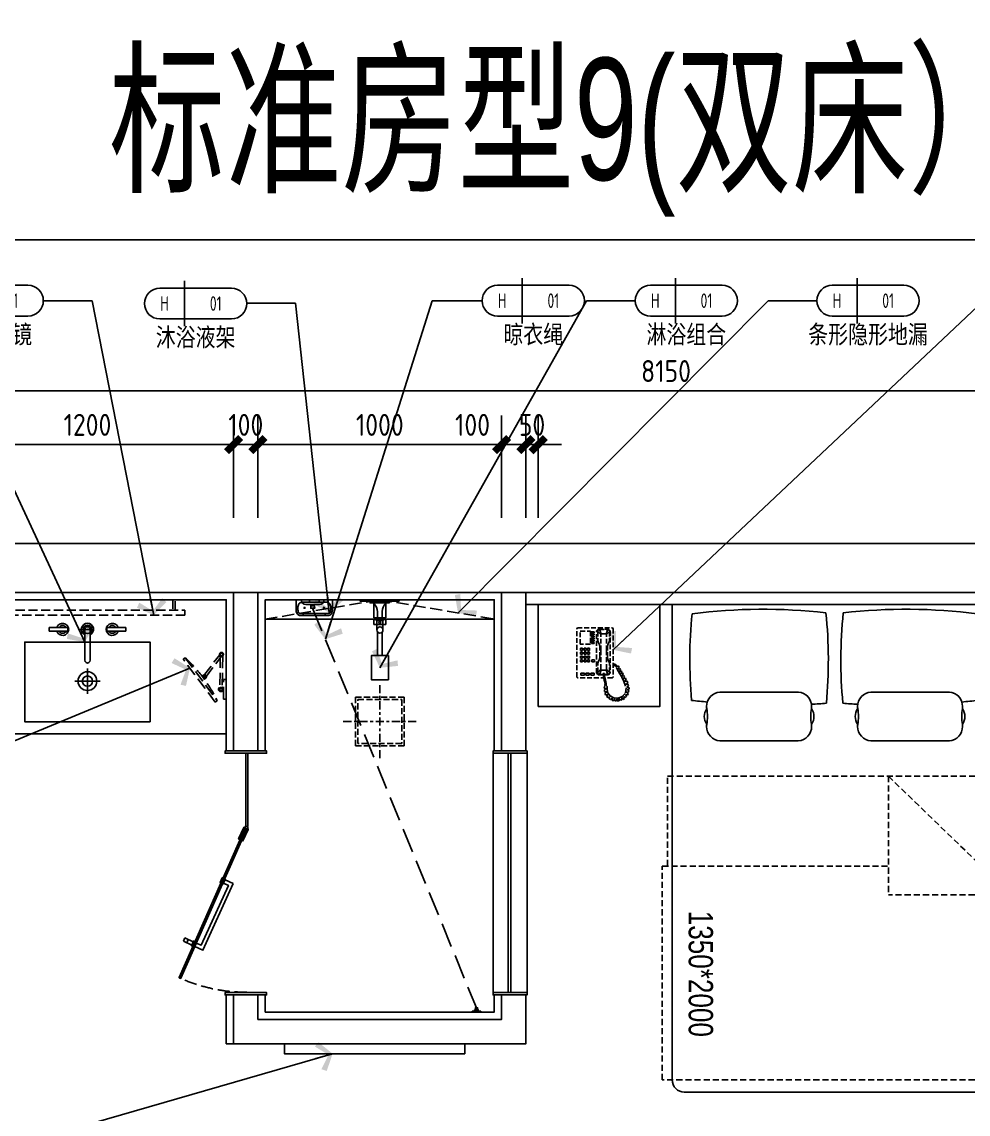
# Model space of a CAD drawing. Extents: x 220391 to 385981, y 332279 to 483868.
# Drawn here: x 259484 to 263369, y 448288 to 452768 of the extents above; entities that cross this region are included whole.
import ezdxf
from ezdxf.enums import TextEntityAlignment as Align

# ---------------------------------------------------------------- set-up
doc = ezdxf.new("R2010")
doc.units = 0
doc.header["$MEASUREMENT"] = 0
for name, pattern in [('DASH', [0.35, 0.25, -0.1]), ('DOM-虚线', [0.35, 0.25, -0.1]), ('HIDDEN', [0.375, 0.25, -0.125, 0, 0]), ('家具平面底图$0$DOM-虚线', [0.35, 0.25, -0.1]), ('家具平面底图$0$DOM-门开启线', [0.666666, 0.333333, -0.111111, 0.111111, -0.111111])]:
    doc.linetypes.add(name, pattern=pattern)
for name, color, linetype in [('0-索引文字', 50, 'Continuous'), ('F-固定家具(0.25)-DOM', 2, 'Continuous'), ('F-洁具-DOM', 1, 'Continuous'), ('F-活动家私(0.25)-DOM', 51, 'Continuous'), ('SH-文字', 50, 'Continuous')]:
    doc.layers.add(name, color=color, linetype=linetype)
doc.styles.add('DOM-romans.shx', font='dim.shx')
doc.styles.add('MtXpl_', font='')
doc.styles.add('st', font='', dxfattribs={"width": 0.7})
doc.styles.add('家具平面底图$0$st', font='')
doc.styles.get('MtXpl_').set_extended_font_data('YouYuan')
doc.styles.get('st').set_extended_font_data('SimSun')
doc.styles.get('家具平面底图$0$st').set_extended_font_data('YouYuan')
doc.dimstyles.new('DOM_DIM_1 80', dxfattribs={"dimscale": 60, "dimtxt": 1.5, "dimasz": 0.8, "dimexe": 2, "dimexo": 1.5, "dimgap": 0.6, "dimtad": 1, "dimdec": 0, "dimrnd": 5, "dimzin": 12, "dimdsep": 46, "dimtxsty": 'DOM-romans.shx', "dimblk": 'DOM_Dimension_Tick', "dimcen": 0.125, "dimclrd": 44, "dimclre": 44, "dimclrt": 50, "dimadec": 0, "dimazin": 0, "dimtfac": 1, "dimtdec": 0, "dimtix": 1, "dimtmove": 2, "dimatfit": 3, "dimldrblk": 'DOM_Leader_Arrow', "dimfxl": 0, "dimtvp": 1, "dimtolj": 1, "dimtzin": 0, "dimarcsym": 0})

# ---------------------------------------------------------------- blocks, each defined once
blk = doc.blocks.new('ehrhhh')
at = {"color": 0}
blk.add_lwpolyline([(292356.6, 474869.8), (315961.1, 474869.8), (315961.1, 466871.5), (292356.6, 466871.5)], close=True, dxfattribs=at)
blk = doc.blocks.new('dfsgag')
at = {"layer": 'F-洁具-DOM', "color": 8, "linetype": 'DOM-虚线', "ltscale": 150}
blk.add_line((-350, 0), (350, 0), dxfattribs=at)
for points in [[(-360, 0), (-350, 0), (-350, -43.5), (-360, -43.5)], [(360, 0), (350, 0), (350, -43.5), (360, -43.5)], [(-400, -43.5), (-400, -63.5), (400, -63.5), (400, -43.5)]]:
    blk.add_lwpolyline(points, close=True, dxfattribs=at)
blk = doc.blocks.new('ehrhr')
for p, q in [((-50032, 435.5), (-50017, 435.5)), ((-50032, 435.5), (-50032, 358.5)), ((-50017, 435.5), (-50017, 358.5)), ((-50032, 358.5), (-50017, 358.5)), ((-50024.5, 289.5), (-49897.5, 289.5)), ((-50024.5, 267.5), (-49897.5, 267.5)), ((-50032, 198.5), (-50017, 198.5)), ((-50032, 198.5), (-50032, 121.5)), ((-50017, 198.5), (-50017, 121.5)), ((-50032, 121.5), (-50017, 121.5))]:
    blk.add_line(p, q)
at = {"color": 8}
blk.add_line((-50024.5, 249), (-50024.5, 303.7), dxfattribs=at)
blk.add_circle((-50024.5, 278.5), 17.5)
for centre, start, end in [((-50024.5, 380.5), 107.4898, 72.5102), ((-50024.5, 278.5), 26.2371, 333.7629), ((-50024.5, 176.5), 287.4649, 252.5351)]:
    blk.add_arc(centre, 25, start, end, dxfattribs=at)
for centre, radius, start, end in [((-50024.5, 380.5), 16, 118.0716, 241.9284), ((-50024.5, 380.5), 16, 298.0716, 61.9284), ((-50024.5, 278.5), 11, 90, 270), ((-49897.5, 278.5), 11, 270, 90), ((-50024.5, 176.5), 16, 118.0268, 241.9732), ((-50024.5, 176.5), 16, 298.0268, 61.9732)]:
    blk.add_arc(centre, radius, start, end)
blk = doc.blocks.new('A$C63b4bbc5')
at = {"color": 1}
for p, q in [((-8, 682), (-8, 981.5)), ((-8, 981.5), (0, 981.5)), ((0, 682), (0, 981.5)), ((-8, 682), (-7, 681)), ((-1, 681), (-7, 681)), ((0, 682), (-1, 681))]:
    blk.add_line(p, q, dxfattribs=at)
at = {"color": 8}
for p, q in [((216, 208.6), (249.7, 224)), ((255.9, 210.3), (222.2, 195)), ((236, 217.8), (242.3, 204.1)), ((249.7, 224), (255.9, 210.3))]:
    blk.add_line(p, q, dxfattribs=at)
for points in [[(16.4, 623.8), (-6.4, 673.9), (-8.3, 673.1), (-9.7, 669.1), (11.8, 621.8)], [(-4.4, 669.3), (-8.5, 678.4), (0.6, 682.6), (4.7, 673.5)], [(25.5, 628), (2.7, 678), (4.5, 678.9), (8.5, 677.4), (30, 630.1)]]:
    blk.add_lwpolyline(points, close=True, dxfattribs=at)
at = {"color": 1}
blk.add_lwpolyline([(-2.5, 670.2), (-3, 668.8), (266.6, 58.7), (267.9, 58.2), (273.3, 60.7), (273.8, 62), (4.2, 672.2), (2.9, 672.6)], close=True, dxfattribs=at)
at = {"color": 8}
for points in [[(51.4, 446.8), (85.1, 462.1)], [(203.3, 202.8), (183.3, 193.7), (71.3, 439.4), (91.3, 448.5)], [(94, 449.7), (87.8, 463.4), (86.5, 466.1), (83.8, 464.9), (85.1, 462.1)], [(85.1, 462.1), (92.5, 445.8), (95.3, 447), (94, 449.7)], [(101.3, 453.1), (95.1, 466.7), (93.8, 469.4), (96.6, 470.7), (97.8, 467.9)], [(97.8, 467.9), (105.3, 451.6), (102.5, 450.3), (101.3, 453.1)], [(51.4, 446.8), (175.8, 173.8), (209.5, 189.2)], [(212.2, 190.4), (206, 204.1), (204.8, 206.8), (202, 205.5), (203.3, 202.8)], [(203.3, 202.8), (210.7, 186.4), (213.5, 187.7), (212.2, 190.4)], [(219.5, 193.7), (213.3, 207.4), (212, 210.1), (214.8, 211.4), (216, 208.6)], [(216, 208.6), (223.5, 192.2), (220.8, 191), (219.5, 193.7)]]:
    blk.add_lwpolyline(points, dxfattribs=at)
at = {"color": 8, "linetype": 'DASH', "ltscale": 200}
blk.add_arc((-4.7, 678.5), 677.5, 270.062, 293.979, dxfattribs=at)
blk = doc.blocks.new('家具平面底图$0$A$C3001446E')
at = {"color": 8, "linetype": '家具平面底图$0$DOM-门开启线', "ltscale": 100}
for p, q in [((-500, 150), (-500, -150)), ((-350, 0), (-650, 0))]:
    blk.add_line(p, q, dxfattribs=at)
at = {"color": 250}
for p, q in [((-131.9, 9.6), (-229.4, 9.6)), ((-85.6, 12.4), (-124.2, 12.4)), ((-85.6, -13.1), (-85.6, 12.4)), ((-85.6, -9.7), (-85.6, 9)), ((-85.6, 9), (-49.5, 9)), ((-131.9, -10.4), (-229.4, -10.4)), ((-85.6, -13.1), (-124.2, -13.1)), ((0, -25), (-5.9, -25))]:
    blk.add_line(p, q, dxfattribs=at)
for p, q in [((-102.2, 25, 0), (-102.2, -25, 0)), ((-77.2, 25, 0), (-102.2, 25, 0)), ((-74.7, 20.8, 0), (-79.9, 20.8, 0)), ((-77.2, 25, 0), (-77.2, 20.8, 0)), ((-13, 25, 0), (-74.7, 25, 0)), ((-77.2, -25, 0), (-102.2, -25, 0)), ((-74.7, -20.8, 0), (-79.9, -20.8, 0)), ((-77.2, -20.8, 0), (-77.2, -25, 0)), ((-13, -25, 0), (-74.7, -25, 0))]:
    blk.add_line(p, q)
at = {"color": 8}
blk.add_line((-74.7, 25, 0), (-74.7, -25, 0), dxfattribs=at)
at = {"linetype": '家具平面底图$0$DOM-虚线', "ltscale": 100}
blk.add_lwpolyline([(-600, -100), (-600, 100), (-400, 100), (-400, -100)], close=True, dxfattribs=at)
at = {"color": 8, "linetype": '家具平面底图$0$DOM-虚线', "ltscale": 100}
blk.add_lwpolyline([(-590, -90), (-590, 90), (-410, 90), (-410, -90)], close=True, dxfattribs=at)
for points in [[(-6.5, -80), (-6.5, 80), (0, 80), (0, -80)], [(-13, -40), (-13, 40), (-6.5, 40), (-6.5, -40)]]:
    blk.add_lwpolyline(points, close=True)
at = {"color": 250}
for points in [[(-229.4, -35.4), (-229.4, 34.6), (-328.7, 34.6), (-328.7, -35.4)], [(0, -25), (-9.8, -25), (-9.8, 25), (0, 25)]]:
    blk.add_lwpolyline(points, close=True, dxfattribs=at)
for points in [[(-9.8, 25), (-14.6, 25, -0.211273), (-49.5, 9, -0.201002)], [(-9.8, -25), (-14.6, -25, 0.210081), (-49.1, -9.7), (-85.6, -9.7)]]:
    blk.add_lwpolyline(points, format="xyb", dxfattribs=at)
blk.add_circle((-124, -0.4), 12.7, dxfattribs=at)
at = {"color": 8}
blk.add_circle((-93.8, 0), 4.17, dxfattribs=at)
blk.add_arc((-43.8, 0, 0), 41.7, 143.1301, 216.8699, dxfattribs=at)
blk = doc.blocks.new('家具平面底图$0$A$C271434D2')
for p, q in [((75, 0), (-75, 0)), ((-75, 0), (-20, 0)), ((-75, 0), (-75, -38.8)), ((75, 0), (20, 0)), ((75, 0), (75, -38.8)), ((-45.1, -65), (-56.6, -65)), ((-45.1, -65), (45.1, -65)), ((45.1, -65), (56.6, -65))]:
    blk.add_line(p, q)
at = {"color": 8}
for p, q in [((-50.1, -10.4), (-22.9, -10.4)), ((-22.9, -10.4), (22.9, -10.4)), ((-20, 0), (-20, -7.5)), ((20, 0), (20, -7.5)), ((50.1, -10.4), (22.9, -10.4)), ((-45.1, -56.7), (-56.7, -56.7)), ((-45.1, -65), (-45.1, -56.7)), ((45.1, -56.7), (-45.1, -56.7)), ((45.1, -65), (45.1, -56.7)), ((45.1, -56.7), (56.7, -56.7))]:
    blk.add_line(p, q, dxfattribs=at)
for centre in [(-40, -33.5), (0, -33.5), (40, -33.5)]:
    blk.add_circle(centre, 2.5, dxfattribs=at)
for centre, radius, start, end in [((-40.3, -39.7), 34.7, 178.5178, 209.9151), ((40.3, -39.7), 34.7, 330.0849, 1.4822), ((-56.2, -48.5), 16.5, 211.2187, 271.3515), ((56.2, -48.5), 16.5, 268.6485, 328.7813)]:
    blk.add_arc(centre, radius, start, end)
for centre, radius, start, end in [((-22.3, -36.6), 45.6, 176.4902, 196.8871), ((-35.7, -34.3), 32.2, 148.4973, 179.159), ((-49.6, -27), 16.6, 91.8932, 144.9415), ((-22.9, -7.5), 2.95, 270, 0), ((22.9, -7.5), 2.95, 180, 270), ((49.6, -27), 16.6, 35.0585, 88.1068), ((35.7, -34.3), 32.2, 0.841, 31.5027), ((22.3, -36.6), 45.6, 343.1129, 3.5098), ((-56.5, -46.7), 9.98, 198.5079, 269.357), ((56.5, -46.7), 9.98, 270.643, 341.4921)]:
    blk.add_arc(centre, radius, start, end, dxfattribs=at)
blk = doc.blocks.new('A$Cf45895e4')
at = {"layer": 'F-洁具-DOM', "xscale": -1}
blk.add_blockref('家具平面底图$0$A$C271434D2', (-200, 0), dxfattribs=at)
blk = doc.blocks.new('A$C0550754B')
at = {"layer": 'F-洁具-DOM'}
for p, q in [((0, 0), (-35, 0)), ((-22.5, 11.7), (-22.5, 14.3)), ((-12.5, 14.3), (-22.5, 14.3)), ((-22.5, 11.7), (-20.8, 11.7)), ((-22.5, 6.3), (-22.5, 9)), ((-22.5, 9), (-20.8, 9)), ((-21, 0), (-21, 0)), ((-12.5, 11.7), (-14.2, 11.7)), ((-12.5, 9), (-14.2, 9)), ((-14, 0), (-14, 0)), ((-12.5, 11.7), (-12.5, 14.3)), ((-12.5, 6.3), (-12.5, 9))]:
    blk.add_line(p, q, dxfattribs=at)
blk.add_lwpolyline([(0, 0), (0, -3), (-35, -3), (-35, 0)], dxfattribs=at)
blk.add_lwpolyline([(-25, 6.3), (-25, 0), (-10, 0), (-10, 6.3)], close=True, dxfattribs=at)
for centre, start, end in [((-20.8, 10.3), 270, 90), ((-14.2, 10.3), 90, 270)]:
    blk.add_arc(centre, 1.33, start, end, dxfattribs=at)
blk = doc.blocks.new('DOM_Dimension_Tick')
at = {"color": 0, "linetype": 'ByBlock'}
for p, q in [((-1.091, 0), (0, 0)), ((0, 0), (1.091, 0))]:
    blk.add_line(p, q, dxfattribs=at)
at = {"color": 0, "linetype": 'Continuous', "const_width": 0.608}
blk.add_lwpolyline([(-0.61, -0.61), (0.61, 0.61)], dxfattribs=at)
blk = doc.blocks.new('*D934')
at = {"color": 44, "lineweight": -2, "transparency": 16777216}
for p, q in [((259153.5, 450734.1), (259153.5, 451154.1)), ((260353.5, 450734.1), (260353.5, 451154.1)), ((259201.5, 451034.1), (260305.5, 451034.1))]:
    blk.add_line(p, q, dxfattribs=at)
at = {"layer": 'Defpoints', "color": 0, "transparency": 16777216}
for p in [(260353.5, 451034.1), (259153.5, 450428), (260353.5, 450428)]:
    blk.add_point(p, dxfattribs=at)
at = {"color": 44, "lineweight": -2, "transparency": 16777216, "xscale": 48, "yscale": 48, "zscale": 48, "rotation": 180}
blk.add_blockref('DOM_Dimension_Tick', (259153.5, 451034.1), dxfattribs=at)
at = {"color": 44, "lineweight": -2, "transparency": 16777216, "xscale": 48, "yscale": 48, "zscale": 48}
blk.add_blockref('DOM_Dimension_Tick', (260353.5, 451034.1), dxfattribs=at)
at = {"color": 50, "transparency": 16777216, "insert": (259753.5, 451115.1), "char_height": 90, "attachment_point": 5, "style": 'DOM-romans.shx'}
blk.add_mtext('\\A1;1200', dxfattribs=at)
blk = doc.blocks.new('DOM_Leader_Arrow')
at = {"color": 0, "linetype": 'ByBlock'}
blk.add_line((0, 0), (-1.5, 0), dxfattribs=at)
for points in [[(-1.288, 1.003), (-0.895, 1.278), (-0.36, 0), (0, 0)], [(-1.288, -1.003), (-0.895, -1.278), (-0.36, 0), (0, 0)]]:
    blk.add_solid(points, dxfattribs=at)
blk = doc.blocks.new('*D935')
at = {"color": 44, "lineweight": -2, "transparency": 16777216}
for p, q in [((260353.5, 450734.1), (260353.5, 451154.1)), ((260453.5, 450734.1), (260453.5, 451154.1)), ((260305.5, 451034.1), (260257.5, 451034.1)), ((260353.5, 451034.1), (260453.5, 451034.1)), ((260501.5, 451034.1), (260549.5, 451034.1))]:
    blk.add_line(p, q, dxfattribs=at)
at = {"layer": 'Defpoints', "color": 0, "transparency": 16777216}
for p in [(260453.5, 451034.1), (260353.5, 450428), (260453.5, 450428)]:
    blk.add_point(p, dxfattribs=at)
at = {"color": 44, "lineweight": -2, "transparency": 16777216, "xscale": 48, "yscale": 48, "zscale": 48}
blk.add_blockref('DOM_Dimension_Tick', (260353.5, 451034.1), dxfattribs=at)
at = {"color": 44, "lineweight": -2, "transparency": 16777216, "xscale": 48, "yscale": 48, "zscale": 48, "rotation": 180}
blk.add_blockref('DOM_Dimension_Tick', (260453.5, 451034.1), dxfattribs=at)
at = {"color": 50, "transparency": 16777216, "insert": (260403.5, 451115.1), "char_height": 90, "attachment_point": 5, "style": 'DOM-romans.shx'}
blk.add_mtext('\\A1;100', dxfattribs=at)
blk = doc.blocks.new('*D936')
at = {"color": 44, "lineweight": -2, "transparency": 16777216}
for p, q in [((260453.5, 450734.1), (260453.5, 451154.1)), ((261453.5, 450734.1), (261453.5, 451154.1)), ((260501.5, 451034.1), (261405.5, 451034.1))]:
    blk.add_line(p, q, dxfattribs=at)
at = {"layer": 'Defpoints', "color": 0, "transparency": 16777216}
for p in [(261453.5, 451034.1), (260453.5, 450428), (261453.5, 450428)]:
    blk.add_point(p, dxfattribs=at)
at = {"color": 44, "lineweight": -2, "transparency": 16777216, "xscale": 48, "yscale": 48, "zscale": 48, "rotation": 180}
blk.add_blockref('DOM_Dimension_Tick', (260453.5, 451034.1), dxfattribs=at)
at = {"color": 44, "lineweight": -2, "transparency": 16777216, "xscale": 48, "yscale": 48, "zscale": 48}
blk.add_blockref('DOM_Dimension_Tick', (261453.5, 451034.1), dxfattribs=at)
at = {"color": 50, "transparency": 16777216, "insert": (260953.5, 451115.1), "char_height": 90, "attachment_point": 5, "style": 'DOM-romans.shx'}
blk.add_mtext('\\A1;1000', dxfattribs=at)
blk = doc.blocks.new('*D937')
at = {"color": 44, "lineweight": -2, "transparency": 16777216}
for p, q in [((261453.5, 450734.1), (261453.5, 451154.1)), ((261553.5, 450734.1), (261553.5, 451154.1)), ((261405.5, 451034.1), (261357.5, 451034.1)), ((261453.5, 451034.1), (261553.5, 451034.1)), ((261601.5, 451034.1), (261649.5, 451034.1))]:
    blk.add_line(p, q, dxfattribs=at)
at = {"layer": 'Defpoints', "color": 0, "transparency": 16777216}
for p in [(261553.5, 451034.1), (261453.5, 450428), (261553.5, 450428)]:
    blk.add_point(p, dxfattribs=at)
at = {"color": 44, "lineweight": -2, "transparency": 16777216, "xscale": 48, "yscale": 48, "zscale": 48}
blk.add_blockref('DOM_Dimension_Tick', (261453.5, 451034.1), dxfattribs=at)
at = {"color": 44, "lineweight": -2, "transparency": 16777216, "xscale": 48, "yscale": 48, "zscale": 48, "rotation": 180}
blk.add_blockref('DOM_Dimension_Tick', (261553.5, 451034.1), dxfattribs=at)
at = {"color": 50, "transparency": 16777216, "insert": (261334.3, 451115.1), "char_height": 90, "attachment_point": 5, "style": 'DOM-romans.shx'}
blk.add_mtext('\\A1;100', dxfattribs=at)
blk = doc.blocks.new('*D938')
at = {"color": 44, "lineweight": -2, "transparency": 16777216}
for p, q in [((261553.5, 450734.1), (261553.5, 451154.1)), ((261603.4, 450734.1), (261603.4, 451154.1)), ((261505.5, 451034.1), (261457.5, 451034.1)), ((261553.5, 451034.1), (261603.4, 451034.1)), ((261651.4, 451034.1), (261699.4, 451034.1))]:
    blk.add_line(p, q, dxfattribs=at)
at = {"layer": 'Defpoints', "color": 0, "transparency": 16777216}
for p in [(261603.4, 451034.1), (261553.5, 450428), (261603.4, 450378)]:
    blk.add_point(p, dxfattribs=at)
at = {"color": 44, "lineweight": -2, "transparency": 16777216, "xscale": 48, "yscale": 48, "zscale": 48}
blk.add_blockref('DOM_Dimension_Tick', (261553.5, 451034.1), dxfattribs=at)
at = {"color": 44, "lineweight": -2, "transparency": 16777216, "xscale": 48, "yscale": 48, "zscale": 48, "rotation": 180}
blk.add_blockref('DOM_Dimension_Tick', (261603.4, 451034.1), dxfattribs=at)
at = {"color": 50, "transparency": 16777216, "insert": (261578.4, 451115.1), "char_height": 90, "attachment_point": 5, "style": 'DOM-romans.shx'}
blk.add_mtext('\\A1;50', dxfattribs=at)
blk = doc.blocks.new('*D931')
at = {"color": 44, "lineweight": -2, "transparency": 16777216}
for p, q in [((258053.5, 450954.9), (258053.5, 451374.9)), ((266203.5, 450954.9), (266203.5, 451374.9)), ((258101.5, 451254.9), (266155.5, 451254.9))]:
    blk.add_line(p, q, dxfattribs=at)
at = {"layer": 'Defpoints', "color": 0, "transparency": 16777216}
for p in [(266203.5, 451254.9), (258053.5, 450855.9), (266203.5, 450855.9)]:
    blk.add_point(p, dxfattribs=at)
at = {"color": 44, "lineweight": -2, "transparency": 16777216, "xscale": 48, "yscale": 48, "zscale": 48, "rotation": 180}
blk.add_blockref('DOM_Dimension_Tick', (258053.5, 451254.9), dxfattribs=at)
at = {"color": 44, "lineweight": -2, "transparency": 16777216, "xscale": 48, "yscale": 48, "zscale": 48}
blk.add_blockref('DOM_Dimension_Tick', (266203.5, 451254.9), dxfattribs=at)
at = {"color": 50, "transparency": 16777216, "insert": (262128.5, 451335.9), "char_height": 90, "attachment_point": 5, "style": 'DOM-romans.shx'}
blk.add_mtext('\\A1;8150', dxfattribs=at)
blk = doc.blocks.new('A$C24FB7273')
at = {"color": 8, "linetype": 'HIDDEN', "ltscale": 100}
for p in [(-704.2, -212.5), (-1191.3, -717)]:
    blk.add_line(p, (-1191.3, -212.5), dxfattribs=at)
blk.add_lwpolyline([(0, -675), (-1950, -675, -0.414214), (-2000, -625), (-2000, 625, -0.414214), (-1950, 675), (0, 675)], format="xyb", close=True)
for points in [[(-1072.6, -594), (-1072.6, -717), (-1950, -717), (-1950, 715.5), (-1072.6, 715.5), (-1072.6, -212.5)], [(-1072.6, 693.8), (-704.2, 693.8), (-704.2, -695.4), (-1072.6, -695.4)], [(-704.2, -212.5), (-1191.3, -717)]]:
    blk.add_lwpolyline(points, dxfattribs=at)
at = {"color": 8}
for points in [[(-426.5, 532.9, 0.307692), (-491.5, 532.9, -1.888889)], [(-559, 157.2), (-559, 478.5, -0.392708), (-499.8, 533.5, -0.035252), (-491.5, 532.9, 0.092308), (-426.5, 532.9, -0.035252), (-418.1, 533.5, -0.392708), (-359, 478.5), (-359, 157.2, -0.392708), (-418.1, 102.3, -0.035252), (-426.5, 102.9, 0.092308), (-491.5, 102.9, -0.035252), (-499.8, 102.3, -0.392708), (-559, 157.2, 27.022466)], [(-426.5, 102.9, -0.307692), (-491.5, 102.9, 1.888889)], [(-559, -141.1), (-559, -462.4, 0.392708), (-499.8, -517.3, 0.035252), (-491.5, -516.7, -0.092308), (-426.5, -516.7, 0.035252), (-418.1, -517.3, 0.392708), (-359, -462.4), (-359, -141.1, 0.392708), (-418.1, -86.2, 0.035252), (-426.5, -86.7, -0.092308), (-491.5, -86.7, 0.035252), (-499.8, -86.2, 0.392708), (-559, -141.1, -27.022466)], [(-426.5, -86.7, 0.307692), (-491.5, -86.7, -1.888889)], [(-426.5, -516.7, -0.307692), (-491.5, -516.7, 1.888889)]]:
    blk.add_lwpolyline(points, format="xyb", dxfattribs=at)
for centre, radius, start, end in [((3293.2, 181.1), 3709.4, 173.5905, 174.5939), ((-224.7, -1310.4), 1912.9, 84.391, 95.0469), ((-2294.8, 303.1), 2275.6, 353.4552, 7.3296), ((3293.2, 331.1), 3709.4, 183.5253, 184.4716), ((-229, 1946.7), 1912.9, 264.724, 275.851), ((3293.2, -314.9), 3709.4, 175.5284, 176.4747), ((-229, -1930.5), 1912.9, 84.149, 95.276), ((-2294.8, -287), 2275.6, 352.6704, 6.5448), ((3293.2, -164.9), 3709.4, 185.4061, 186.4095), ((-224.7, 1326.5), 1912.9, 264.9531, 275.609)]:
    blk.add_arc(centre, radius, start, end, dxfattribs=at)
at = {"layer": 'F-活动家私(0.25)-DOM', "color": 8, "style": '家具平面底图$0$st', "width": 0.8}
blk.add_text('1350*2000', height=100, rotation=180, dxfattribs=at).set_placement((-1514.8, 557.2), align=Align.MIDDLE_CENTER)
blk = doc.blocks.new('fsdggag')
at = {"layer": 'F-活动家私(0.25)-DOM', "color": 8, "linetype": 'DOM-虚线', "ltscale": 80}
for p, q in [((-71.8, 204), (-74.7, 201.1)), ((-74.7, 201.1), (-74.7, 2.9)), ((71.8, 204), (-71.8, 204)), ((-56, 199.7), (-63.2, 192.5)), ((-63.2, 192.5), (-63.2, 20.1)), ((-58.9, 195.4), (-60.3, 189.7)), ((-60.3, 189.7), (-60.3, 150.9)), ((-60.3, 189.7), (-47.4, 176.7)), ((-53.2, 198.3), (-58.9, 195.4)), ((-12.9, 199.7), (-56, 199.7)), ((-18.7, 198.3), (-53.2, 198.3)), ((-46, 179.6), (-53.2, 198.3)), ((-47.4, 176.7), (-46, 179.6)), ((-46, 179.6), (-25.9, 179.6)), ((-25.9, 179.6), (-18.7, 198.3)), ((-24.4, 176.7), (-25.9, 179.6)), ((-11.5, 189.7), (-24.4, 176.7)), ((-18.7, 198.3), (-12.9, 195.4)), ((-7.2, 192.5), (-12.9, 199.7)), ((-12.9, 195.4), (-11.5, 189.7)), ((-11.5, 189.7), (-11.5, 150.9)), ((-7.2, 18.7), (-7.2, 192.5)), ((2.9, 183.9), (2.9, 188.2)), ((2.9, 188.2), (14.4, 188.2)), ((14.4, 183.9), (2.9, 183.9)), ((2.9, 179.6), (14.4, 179.6)), ((2.9, 175.3), (2.9, 179.6)), ((14.4, 188.2), (14.4, 183.9)), ((14.4, 179.6), (14.4, 175.3)), ((18.7, 191.1), (18.7, 137.9)), ((60.3, 191.1), (18.7, 191.1)), ((60.3, 137.9), (60.3, 191.1)), ((74.7, 201.1), (71.8, 204)), ((74.7, 2.9), (74.7, 201.1)), ((-60.3, 150.9), (-57.5, 143.7)), ((-57.5, 143.7), (-53.2, 136.5)), ((-53.2, 136.5), (-51.7, 126.4)), ((-47.4, 112.1), (-47.4, 176.7)), ((-24.4, 112.1), (-24.4, 176.7)), ((-18.7, 136.5), (-20.1, 126.4)), ((-14.4, 143.7), (-18.7, 136.5)), ((-11.5, 150.9), (-14.4, 143.7)), ((14.4, 175.3), (2.9, 175.3)), ((2.9, 171), (14.4, 171)), ((2.9, 166.7), (2.9, 171)), ((14.4, 166.7), (2.9, 166.7)), ((2.9, 162.4), (14.4, 162.4)), ((2.9, 158), (2.9, 162.4)), ((14.4, 158), (2.9, 158)), ((2.9, 153.7), (14.4, 153.7)), ((2.9, 149.4), (2.9, 153.7)), ((14.4, 149.4), (2.9, 149.4)), ((2.9, 145.1), (14.4, 145.1)), ((2.9, 140.8), (2.9, 145.1)), ((14.4, 140.8), (2.9, 140.8)), ((14.4, 171), (14.4, 166.7)), ((14.4, 162.4), (14.4, 158)), ((14.4, 153.7), (14.4, 149.4)), ((14.4, 145.1), (14.4, 140.8)), ((18.7, 137.9), (60.3, 137.9)), ((-51.7, 126.4), (-51.7, 112.1)), ((-51.7, 84.8), (-51.7, 112.1)), ((-47.4, 112.1), (-47.4, 34.5)), ((-24.4, 112.1), (-24.4, 34.5)), ((-20.1, 126.4), (-20.1, 112.1)), ((-20.1, 84.8), (-20.1, 112.1)), ((21.6, 120.7), (21.6, 112.1)), ((30.2, 120.7), (21.6, 120.7)), ((21.6, 112.1), (30.2, 112.1)), ((30.2, 104.9), (21.6, 104.9)), ((21.6, 104.9), (21.6, 96.3)), ((21.6, 96.3), (30.2, 96.3)), ((30.2, 112.1), (30.2, 120.7)), ((30.2, 96.3), (30.2, 104.9)), ((44.5, 120.7), (35.9, 120.7)), ((35.9, 120.7), (35.9, 112.1)), ((35.9, 112.1), (44.5, 112.1)), ((44.5, 104.9), (35.9, 104.9)), ((35.9, 104.9), (35.9, 96.3)), ((35.9, 96.3), (44.5, 96.3)), ((44.5, 112.1), (44.5, 120.7)), ((44.5, 96.3), (44.5, 104.9)), ((58.9, 120.7), (50.3, 120.7)), ((50.3, 120.7), (50.3, 112.1)), ((50.3, 112.1), (58.9, 112.1)), ((58.9, 104.9), (50.3, 104.9)), ((50.3, 104.9), (50.3, 96.3)), ((50.3, 96.3), (58.9, 96.3)), ((58.9, 112.1), (58.9, 120.7)), ((58.9, 96.3), (58.9, 104.9)), ((-99.8, 43.3), (-98.7, 46.5)), ((-98.7, 46.5), (-95.5, 47.3)), ((-95.5, 47.3), (-90.2, 47.6)), ((-90.2, 47.6), (-86.1, 53.1)), ((-87, 45.6), (-88.8, 43.8)), ((-83.2, 48.2), (-87, 45.6)), ((-86.1, 53.1), (-82.7, 55.2)), ((-80, 50.5), (-83.2, 48.2)), ((-82.7, 55.2), (-74.7, 56)), ((-74.7, 51.7), (-80, 50.5)), ((-60.3, 60.3), (-57.5, 67.5)), ((-60.3, 21.6), (-60.3, 60.3)), ((-57.5, 67.5), (-53.2, 74.7)), ((-53.2, 74.7), (-51.7, 84.8)), ((-18.7, 74.7), (-20.1, 84.8)), ((-14.4, 67.5), (-18.7, 74.7)), ((-11.5, 60.3), (-14.4, 67.5)), ((-11.5, 21.6), (-11.5, 60.3)), ((12.9, 73.3), (1.4, 73.3)), ((1.4, 73.3), (1.4, 64.7)), ((1.4, 64.7), (12.9, 64.7)), ((12.9, 64.7), (12.9, 73.3)), ((21.6, 89.1), (21.6, 80.5)), ((30.2, 89.1), (21.6, 89.1)), ((21.6, 80.5), (30.2, 80.5)), ((30.2, 73.3), (21.6, 73.3)), ((21.6, 73.3), (21.6, 64.7)), ((21.6, 64.7), (30.2, 64.7)), ((30.2, 80.5), (30.2, 89.1)), ((30.2, 64.7), (30.2, 73.3)), ((44.5, 89.1), (35.9, 89.1)), ((35.9, 89.1), (35.9, 80.5)), ((35.9, 80.5), (44.5, 80.5)), ((44.5, 73.3), (35.9, 73.3)), ((35.9, 73.3), (35.9, 64.7)), ((35.9, 64.7), (44.5, 64.7)), ((44.5, 80.5), (44.5, 89.1)), ((44.5, 64.7), (44.5, 73.3)), ((58.9, 89.1), (50.3, 89.1)), ((50.3, 89.1), (50.3, 80.5)), ((50.3, 80.5), (58.9, 80.5)), ((58.9, 73.3), (50.3, 73.3)), ((50.3, 73.3), (50.3, 64.7)), ((50.3, 64.7), (58.9, 64.7)), ((58.9, 80.5), (58.9, 89.1)), ((58.9, 64.7), (58.9, 73.3)), ((-121.6, 3.4), (-118.4, 9.5)), ((-117.3, -4.5), (-121.6, 3.4)), ((-110, 1.7), (-119.3, -15.2)), ((-118.4, 9.5), (-110.6, 6.9)), ((-115.8, 13.6), (-112.9, 20)), ((-110.6, 6.9), (-115.8, 13.6)), ((-112.9, 20), (-105, 16.5)), ((-111.2, 23.2), (-108.8, 27.8)), ((-105, 16.5), (-111.2, 23.2)), ((-108.8, 4.6), (-110.9, 4)), ((-110.9, 4), (-110, 1.7)), ((-108.8, 27.8), (-100.4, 25.2)), ((-102.7, 16.5), (-108.8, 4.6)), ((-105, 33.7), (-102.7, 38)), ((-100.4, 25.2), (-105, 33.7)), ((-102.7, 38), (-95.2, 35.7)), ((-93.4, 32.2), (-102.7, 16.5)), ((-95.2, 35.7), (-99.8, 43.3)), ((-88.2, 40.9), (-93.4, 32.2)), ((-88.8, 43.8), (-91.7, 43.8)), ((-91.7, 43.8), (-88.2, 40.9)), ((-74.7, 2.9), (-71.8, 0)), ((-71.8, 0), (71.8, 0)), ((-63.2, 20.1), (-56, 11.5)), ((-60.3, 21.6), (-47.4, 34.5)), ((-58.9, 15.8), (-60.3, 21.6)), ((-53.2, 12.9), (-58.9, 15.8)), ((-56, 11.5), (-39.2, 11.5)), ((-46, 31.6), (-53.2, 12.9)), ((-39.1, 12.9), (-53.2, 12.9)), ((-47.4, 34.5), (-46, 31.6)), ((-46, 31.6), (-25.9, 31.6)), ((-41.7, -3.6), (-39.6, 5.7)), ((-39.6, 5.7), (-38.8, 17.2)), ((-38.8, 17.2), (-34.5, 17.2)), ((-34.7, 4.9), (-38.2, -9.7)), ((-34.5, 17.2), (-34.7, 4.9)), ((-18.7, 12.9), (-34.6, 12.9)), ((-34.6, 11.5), (-14.4, 11.5)), ((-24.4, 34.5), (-25.9, 31.6)), ((-25.9, 31.6), (-18.7, 12.9)), ((-11.5, 21.6), (-24.4, 34.5)), ((-18.7, 12.9), (-12.9, 15.8)), ((-14.4, 11.5), (-7.2, 18.7)), ((-12.9, 15.8), (-11.5, 21.6)), ((2.9, 18.7), (17.2, 18.7)), ((2.9, 10.1), (2.9, 18.7)), ((17.2, 10.1), (2.9, 10.1)), ((17.2, 18.7), (17.2, 10.1)), ((23, 10.1), (23, 18.7)), ((23, 18.7), (37.4, 18.7)), ((37.4, 10.1), (23, 10.1)), ((37.4, 18.7), (37.4, 10.1)), ((43.1, 10.1), (43.1, 18.7)), ((43.1, 18.7), (57.5, 18.7)), ((57.5, 10.1), (43.1, 10.1)), ((57.5, 18.7), (57.5, 10.1)), ((71.8, 0), (74.7, 2.9)), ((-140.8, -45.8), (-139.4, -38.5)), ((-139.4, -38.5), (-131.5, -38.5)), ((-137.6, -32.7), (-135.6, -26)), ((-131.5, -38.5), (-137.6, -32.7)), ((-135.6, -26), (-126.3, -26.3)), ((-134.7, -23.1), (-132.1, -14.4)), ((-126.3, -26.3), (-134.7, -23.1)), ((-132.1, -14.4), (-123.4, -15.2)), ((-119.3, -15.2), (-128.9, -42.6)), ((-128.9, -42.6), (-124.8, -64.4)), ((-128.6, -6.8), (-125.4, -2.1)), ((-123.4, -15.2), (-128.6, -6.8)), ((-125.4, -2.1), (-117.3, -4.5)), ((-51.3, -60.6), (-49.8, -42.3)), ((-51, -35.6), (-45.7, -31.8)), ((-49.8, -42.3), (-51, -35.6)), ((-38.5, -42.9), (-46.9, -44.3)), ((-46.9, -44.3), (-38.8, -49.3)), ((-46, -24.2), (-45.2, -17.3)), ((-45.7, -31.8), (-46, -24.2)), ((-45.2, -17.3), (-41.7, -3.6)), ((-41.4, -30.9), (-42.2, -32.7)), ((-42.2, -32.7), (-39, -35.9)), ((-38.2, -9.7), (-41.7, -23.4)), ((-41.7, -23.4), (-41.4, -30.9)), ((-39, -35.9), (-38.5, -42.9)), ((-131.8, -48.4), (-140.8, -45.8)), ((-139.4, -52.8), (-131.8, -48.4)), ((-138.2, -58.6), (-139.4, -52.8)), ((-129.2, -58.3), (-138.2, -58.6)), ((-136.2, -66.1), (-129.2, -58.3)), ((-133.8, -72), (-136.2, -66.1)), ((-125.4, -69.3), (-133.8, -72)), ((-129.5, -77.2), (-125.4, -69.3)), ((-125.7, -80.7), (-129.5, -77.2)), ((-117.6, -77.2), (-125.7, -80.7)), ((-124.8, -64.4), (-112, -76.9)), ((-121, -85.1), (-117.6, -77.2)), ((-116.4, -89.1), (-121, -85.1)), ((-110.3, -81.6), (-116.4, -89.1)), ((-112, -76.9), (-95.2, -84.2)), ((-111.2, -90.3), (-110.3, -81.6)), ((-99.8, -86.8), (-106.5, -92.6)), ((-99.5, -94.7), (-99.8, -86.8)), ((-95.2, -84.2), (-77.7, -82.7)), ((-90.8, -86.8), (-94, -96.1)), ((-88.8, -95.2), (-90.8, -86.8)), ((-80.3, -86.8), (-83.8, -94.7)), ((-76.6, -94.7), (-80.3, -86.8)), ((-77.7, -82.7), (-62.3, -74.6)), ((-64.3, -89.1), (-71.3, -83.3)), ((-71.3, -83.3), (-70.4, -92.9)), ((-58.8, -85.6), (-64.3, -89.1)), ((-62.3, -74.6), (-51.3, -60.6)), ((-53.3, -82.7), (-60, -77.8)), ((-60, -77.8), (-58.8, -85.6)), ((-48.9, -77.5), (-53.3, -82.7)), ((-44.3, -71.1), (-53, -69.3)), ((-53, -69.3), (-48.9, -77.5)), ((-39.3, -57.1), (-48.6, -58)), ((-48.6, -58), (-40.5, -64.4)), ((-40.5, -64.4), (-44.3, -71.1)), ((-38.8, -49.3), (-39.3, -57.1)), ((-106.5, -92.6), (-111.2, -90.3)), ((-94, -96.1), (-99.5, -94.7)), ((-83.8, -94.7), (-88.8, -95.2)), ((-70.4, -92.9), (-76.6, -94.7))]:
    blk.add_line(p, q, dxfattribs=at)
blk = doc.blocks.new('DOM-立面家具标注符号-002')
blk.add_line((0, 3.1), (0, -3.1))
at = {"color": 150}
blk.add_lwpolyline([(-3.4, 2.1, 1), (-3.4, -2.1), (6.4, -2.1, 1), (6.4, 2.1)], format="xyb", close=True, dxfattribs=at)
at = {"style": 'st', "width": 0.8, "flags": 4}
blk.add_attdef('ITEM6', text='', height=2.5, dxfattribs=at).set_placement((-6, 0), align=Align.MIDDLE_RIGHT)
at = {"style": 'DOM-romans.shx', "width": 0.8}
for tag, flags, p in [('NUM1', 12, (-2.75, 0)), ('NUM2', 4, (4.25, 0)), ('NUM4', 4, (1.5, -4.6)), ('NUM5', 4, (1.5, -7.6))]:
    blk.add_attdef(tag, text='', height=2, dxfattribs=dict(at, flags=flags)).set_placement(p, align=Align.MIDDLE)
at = {"style": 'st', "width": 0.8, "flags": 4}
blk.add_attdef('NUM3', text='', height=2.5, dxfattribs=at).set_placement((9, 0), align=Align.MIDDLE_LEFT)
blk.add_attdef('NUM7', text='', height=2.5, dxfattribs=at).set_placement((1.5, -10.85), align=Align.MIDDLE_CENTER)
blk = doc.blocks.new('A$Cd317c2f2')
at = {"layer": '0-索引文字'}
ref = blk.add_blockref('DOM-立面家具标注符号-002', (165, 0), dxfattribs=dict(at, xscale=30, yscale=30, zscale=30))
ref.add_attrib('NUM1', 'H', dxfattribs={"layer": '0', "height": 60, "style": 'DOM-romans.shx', "width": 0.8}).set_placement((82.5, 0), align=Align.MIDDLE)
ref.add_attrib('NUM2', '01', dxfattribs={"layer": '0', "height": 60, "style": 'DOM-romans.shx', "width": 0.8}).set_placement((292.5, 0), align=Align.MIDDLE)
ref.add_attrib('NUM7', '晾衣绳', dxfattribs={"layer": '0', "height": 75, "style": 'st', "width": 0.8}).set_placement((210, -138), align=Align.MIDDLE_CENTER)
blk = doc.blocks.new('A$C358C41F5')
at = {"color": 8, "linetype": 'DASH', "ltscale": 200}
for p, q in [((-90.5, -41.6), (-84.4, -46.1)), ((-24.9, -138), (-26.8, -9.4)), ((-14.9, -137.6), (-16.8, -9.3)), ((-99.4, -53.7), (-93.4, -58.2)), ((-93, -55.2), (-27.3, -142.1)), ((-85, -49.2), (-19.5, -136))]:
    blk.add_line(p, q, dxfattribs=at)
for points in [[(-168.6, -129.9), (-37.3, 46.5), (-45.3, 52.5), (-176.6, -124)], [(-12, -40), (0, -40), (0, 40), (-12, 40)]]:
    blk.add_lwpolyline(points, close=True, dxfattribs=at)
for centre, radius in [((-22, -0.7), 5), ((-89, -52.2), 4), ((-19.7, -143.8), 7.85), ((-19.7, -143.8), 5)]:
    blk.add_circle(centre, radius, dxfattribs=at)
for centre, radius, start, end in [((-579.8, 312.6), 604.1, 312.896, 333.7833), ((-22, -0.7), 10, 300.8723, 240.8723), ((-21.8, -13.6), 6.6, 41.6275, 140.117), ((-89, -52.2), 5, 37.0519, 217.0519), ((-88.9, -52.1), 7.5, 233.3397, 53.3397)]:
    blk.add_arc(centre, radius, start, end, dxfattribs=at)

msp = doc.modelspace()

# ---------------------------------------------------------------- linework, layer by layer
at = {"color": 4}
for p, q in [((260353.5, 449778), (260353.5, 450428)), ((260453.5, 449778), (260453.5, 450428)), ((261453.5, 449778), (261453.5, 450428)), ((261553.5, 449778), (261553.5, 450428)), ((260353.5, 449778), (260453.5, 449778)), ((261453.5, 449778), (261553.5, 449778)), ((260353.5, 448776.5), (260453.5, 448776.5))]:
    msp.add_line(p, q, dxfattribs=at)
at = {"color": 1}
msp.add_line((260725.4, 450398), (260630.4, 450398), dxfattribs=at)
at = {"color": 8}
for p, q in [((259753.5, 450063.9), (259753.5, 450116.4)), ((259753.5, 450063.9), (259701, 450063.9)), ((259753.5, 450063.9), (259753.5, 450011.4)), ((259753.5, 450063.9), (259806, 450063.9)), ((261418.5, 448786.5), (261418.5, 449768)), ((261558.5, 449768), (261558.5, 448786.5))]:
    msp.add_line(p, q, dxfattribs=at)
at = {"color": 4}
for points in [[(258253.5, 448476.5), (257853.5, 448476.5), (257853.5, 450628), (266403.5, 450628), (266403.5, 449429.5)], [(258053.5, 450428), (266203.5, 450428), (266203.5, 449429.5)], [(260353.5, 448776.5), (260353.5, 448576.5), (261553.5, 448576.5), (261553.5, 448776.5), (261453.5, 448776.5), (261453.5, 448676.5), (260453.5, 448676.5), (260453.5, 448776.5)]]:
    msp.add_lwpolyline(points, dxfattribs=at)
at = {"color": 2}
for points in [[(266203.5, 450378), (261553.5, 450378), (261553.5, 450428), (266203.5, 450428)], [(261603.5, 449960), (262103.7, 449960), (262103.7, 450378), (261603.5, 450378)]]:
    msp.add_lwpolyline(points, close=True, dxfattribs=at)
at = {"color": 1}
for points in [[(260323.5, 450398), (260323.5, 449848), (259183.5, 449848), (259183.5, 450398)], [(260483.5, 450398), (260483.5, 450318), (261423.5, 450318.4), (261423.5, 450397.9)], [(260010.8, 449897.6), (260010.8, 450224), (259496.1, 450224), (259496.1, 449897.6)], [(260483.5, 449768), (260488.5, 449768), (260488.5, 449778), (260318.5, 449778), (260318.5, 449768)], [(261553.5, 449768), (261558.5, 449768), (261558.5, 449778), (261418.5, 449778), (261418.5, 449768)], [(260483.5, 448776.5), (260488.5, 448776.5), (260488.5, 448786.5), (260318.5, 448786.5), (260318.5, 448776.5)], [(261553.5, 448776.5), (261558.5, 448776.5), (261558.5, 448786.5), (261418.5, 448786.5), (261418.5, 448776.5)], [(260562.2, 448576.5), (261302, 448576.5), (261302, 448535.6), (260562.2, 448535.6)]]:
    msp.add_lwpolyline(points, close=True, dxfattribs=at)
at = {"color": 3}
for points in [[(260323.5, 449778), (260323.5, 450398), (259183.5, 450398), (259183.5, 449778)], [(260483.5, 449778), (260483.5, 450398), (261423.5, 450398), (261423.5, 449778)], [(261423.5, 448776.5), (261423.5, 448706.5), (260483.5, 448706.5), (260483.5, 448776.5)]]:
    msp.add_lwpolyline(points, dxfattribs=at)
for points in [[(261492, 449768), (261492, 448786.5), (261480, 448786.5), (261480, 449768)], [(260353.5, 448576.5), (260323.5, 448576.5), (260323.5, 448776.5), (260353.5, 448776.5)]]:
    msp.add_lwpolyline(points, close=True, dxfattribs=at)
at = {"color": 8}
for radius in [38.3, 21.2]:
    msp.add_circle((259753.5, 450063.9), radius, dxfattribs=at)
at = {"layer": 'F-洁具-DOM'}
for p, q in [((260650.4, 450378.1), (260705.4, 450378.1)), ((260674.4, 450373.1), (260674.4, 450378.1)), ((260681.4, 450373.1), (260681.4, 450378.1))]:
    msp.add_line(p, q, dxfattribs=at)
at = {"layer": 'F-洁具-DOM', "color": 8, "linetype": 'DASH', "ltscale": 400}
msp.add_line((260677.9, 450363.1), (261350.4, 448723.8), dxfattribs=at)
at = {"layer": 'F-洁具-DOM', "color": 8, "linetype": 'DASH', "ltscale": 200}
msp.add_lwpolyline([(260483.5, 450318), (260953.5, 450397.8), (261423.5, 450318.4)], dxfattribs=at)
at = {"layer": 'F-洁具-DOM'}
msp.add_lwpolyline([(260685.4, 450363.1), (260685.4, 450373.1), (260670.4, 450373.1), (260670.4, 450363.1)], close=True, dxfattribs=at)
for centre, start, end in [((260650.4, 450398.1), 180, 270), ((260705.4, 450398.1), 270, 0)]:
    msp.add_arc(centre, 20, start, end, dxfattribs=at)

# ---------------------------------------------------------------- block references
at = {"color": 4}
for name, p in [('ehrhhh', (-48360.7, -14996.6)), ('ehrhhh', (-48360.7, -22995)), ('A$Cd317c2f2', (261373.5, 451624.6))]:
    msp.add_blockref(name, p, dxfattribs=at)
at = {"color": 1}
msp.add_blockref('A$Cf45895e4', (260884.7, 450398), dxfattribs=at)
at = {"color": 4, "xscale": -1}
msp.add_blockref('A$C63b4bbc5', (260403.5, 448786.5), dxfattribs=at)
at = {"layer": '0-索引文字'}
ref = msp.add_blockref('DOM-立面家具标注符号-002', (259317.3, 451624.6), dxfattribs=dict(at, xscale=30, yscale=30, zscale=30))
ref.add_attrib('NUM1', 'F', dxfattribs={"layer": '0', "height": 60, "style": 'DOM-romans.shx', "width": 0.8}).set_placement((259234.8, 451624.6), align=Align.MIDDLE)
ref.add_attrib('NUM2', '01', dxfattribs={"layer": '0', "height": 60, "style": 'DOM-romans.shx', "width": 0.8}).set_placement((259444.8, 451624.6), align=Align.MIDDLE)
ref.add_attrib('NUM7', '成品挂镜', dxfattribs={"layer": '0', "height": 75, "style": 'st', "width": 0.8}).set_placement((259362.3, 451486.6), align=Align.MIDDLE_CENTER)
ref = msp.add_blockref('DOM-立面家具标注符号-002', (262166.9, 451624.6), dxfattribs=dict(at, xscale=30, yscale=30, zscale=30))
ref.add_attrib('NUM1', 'H', dxfattribs={"layer": '0', "height": 60, "style": 'DOM-romans.shx', "width": 0.8}).set_placement((262084.4, 451624.6), align=Align.MIDDLE)
ref.add_attrib('NUM2', '01', dxfattribs={"layer": '0', "height": 60, "style": 'DOM-romans.shx', "width": 0.8}).set_placement((262294.4, 451624.6), align=Align.MIDDLE)
ref.add_attrib('NUM7', '淋浴组合', dxfattribs={"layer": '0', "height": 75, "style": 'st', "width": 0.8}).set_placement((262211.9, 451486.6), align=Align.MIDDLE_CENTER)
ref = msp.add_blockref('DOM-立面家具标注符号-002', (262912.8, 451624.6), dxfattribs=dict(at, xscale=30, yscale=30, zscale=30))
ref.add_attrib('NUM1', 'H', dxfattribs={"layer": '0', "height": 60, "style": 'DOM-romans.shx', "width": 0.8}).set_placement((262830.3, 451624.6), align=Align.MIDDLE)
ref.add_attrib('NUM2', '01', dxfattribs={"layer": '0', "height": 60, "style": 'DOM-romans.shx', "width": 0.8}).set_placement((263040.3, 451624.6), align=Align.MIDDLE)
ref.add_attrib('NUM7', '条形隐形地漏', dxfattribs={"layer": '0', "height": 75, "style": 'st', "width": 0.8}).set_placement((262957.8, 451486.6), align=Align.MIDDLE_CENTER)
ref = msp.add_blockref('DOM-立面家具标注符号-002', (260152.5, 451612.9), dxfattribs=dict(at, xscale=30, yscale=30, zscale=30))
ref.add_attrib('NUM1', 'H', dxfattribs={"layer": '0', "height": 60, "style": 'DOM-romans.shx', "width": 0.8}).set_placement((260070, 451612.9), align=Align.MIDDLE)
ref.add_attrib('NUM2', '01', dxfattribs={"layer": '0', "height": 60, "style": 'DOM-romans.shx', "width": 0.8}).set_placement((260280, 451612.9), align=Align.MIDDLE)
ref.add_attrib('NUM7', '沐浴液架', dxfattribs={"layer": '0', "height": 75, "style": 'st', "width": 0.8}).set_placement((260197.5, 451474.9), align=Align.MIDDLE_CENTER)
at = {"layer": 'F-固定家具(0.25)-DOM', "rotation": 270}
msp.add_blockref('ehrhr', (259475, 400251.8), dxfattribs=at)
at = {"layer": 'F-洁具-DOM', "xscale": -1}
msp.add_blockref('dfsgag', (259753.5, 450398), dxfattribs=at)
at = {"layer": 'F-洁具-DOM', "rotation": 90.00000000000001}
msp.add_blockref('家具平面底图$0$A$C3001446E', (260953.5, 450398), dxfattribs=at)
at = {"layer": 'F-洁具-DOM', "xscale": -1, "rotation": 180}
msp.add_blockref('A$C358C41F5', (260323.5, 450030.1), dxfattribs=at)
at = {"layer": 'F-洁具-DOM'}
msp.add_blockref('A$C0550754B', (261367.9, 448709.5), dxfattribs=at)
at = {"layer": 'F-活动家私(0.25)-DOM', "extrusion": (0, 0, -1), "xscale": -1, "zscale": -1, "rotation": 270}
msp.add_blockref('A$C24FB7273', (-262828.7, 450378), dxfattribs=at)
at = {"layer": 'F-活动家私(0.25)-DOM', "xscale": -1}
msp.add_blockref('fsdggag', (261836.6, 450077.9), dxfattribs=at)

# ---------------------------------------------------------------- texts
at = {"layer": 'SH-文字', "color": 50, "style": 'MtXpl_', "width": 0.7}
msp.add_text('标准房型9(双床）', height=500, dxfattribs=at).set_placement((259841.8, 452120.1))

# ---------------------------------------------------------------- dimensions: what is measured, and where the dimension line sits
at = {"color": 4}
for base, p1, p2, picture, middle in [((266203.5, 451254.9), (258053.5, 450855.9), (266203.5, 450855.9), '*D931', (262128.5, 451335.9)), ((260353.5, 451034.1), (259153.5, 450428), (260353.5, 450428), '*D934', (259753.5, 451115.1)), ((260453.5, 451034.1), (260353.5, 450428), (260453.5, 450428), '*D935', (260403.5, 451115.1)), ((261453.5, 451034.1), (260453.5, 450428), (261453.5, 450428), '*D936', (260953.5, 451115.1)), ((261603.4, 451034.1), (261553.5, 450428), (261603.4, 450378), '*D938', (261578.4, 451115.1))]:
    dim = msp.add_linear_dim(base=base, p1=p1, p2=p2, angle=180, dimstyle='DOM_DIM_1 80', dxfattribs=at)
    dim.commit()
    dim.dimension.update_dxf_attribs({"geometry": picture, "text_midpoint": middle})
dim = msp.add_linear_dim(base=(261553.5, 451034.1), p1=(261453.5, 450428), p2=(261553.5, 450428), angle=180, dimstyle='DOM_DIM_1 80', dxfattribs=at)
dim.commit()
dim.dimension.update_dxf_attribs({"geometry": '*D937', "text_midpoint": (261334.3, 451115.1), "dimtype": 160})

# ---------------------------------------------------------------- leaders
for points in [[(259742.5, 450224), (259090.6, 451624.6), (258890.6, 451624.6)], [(260025.4, 450334.5), (259772.3, 451624.6), (259572.3, 451624.6)], [(260746.2, 450344.4), (260607.5, 451614.6), (260407.5, 451614.6)], [(260730, 450236), (261169, 451624.6), (261369, 451624.6)], [(260953.8, 450118.9), (261801.9, 451624.6), (262001.9, 451624.6)], [(261274.8, 450343.5), (262547.8, 451624.6), (262747.8, 451624.6)], [(261911.3, 450192.4), (263431.9, 451624.6), (263631.9, 451624.6)], [(260174.2, 450117.4), (256757.9, 448703.1), (256460.1, 448703.1)], [(260760, 448535.6), (256757.9, 447380.1), (256460.1, 447380.1)]]:
    msp.add_leader(points, dimstyle='DOM_DIM_1 80', override={"dimgap": 0.6, "dimtad": 0}, dxfattribs=at)

doc.saveas('drawing.dxf')
